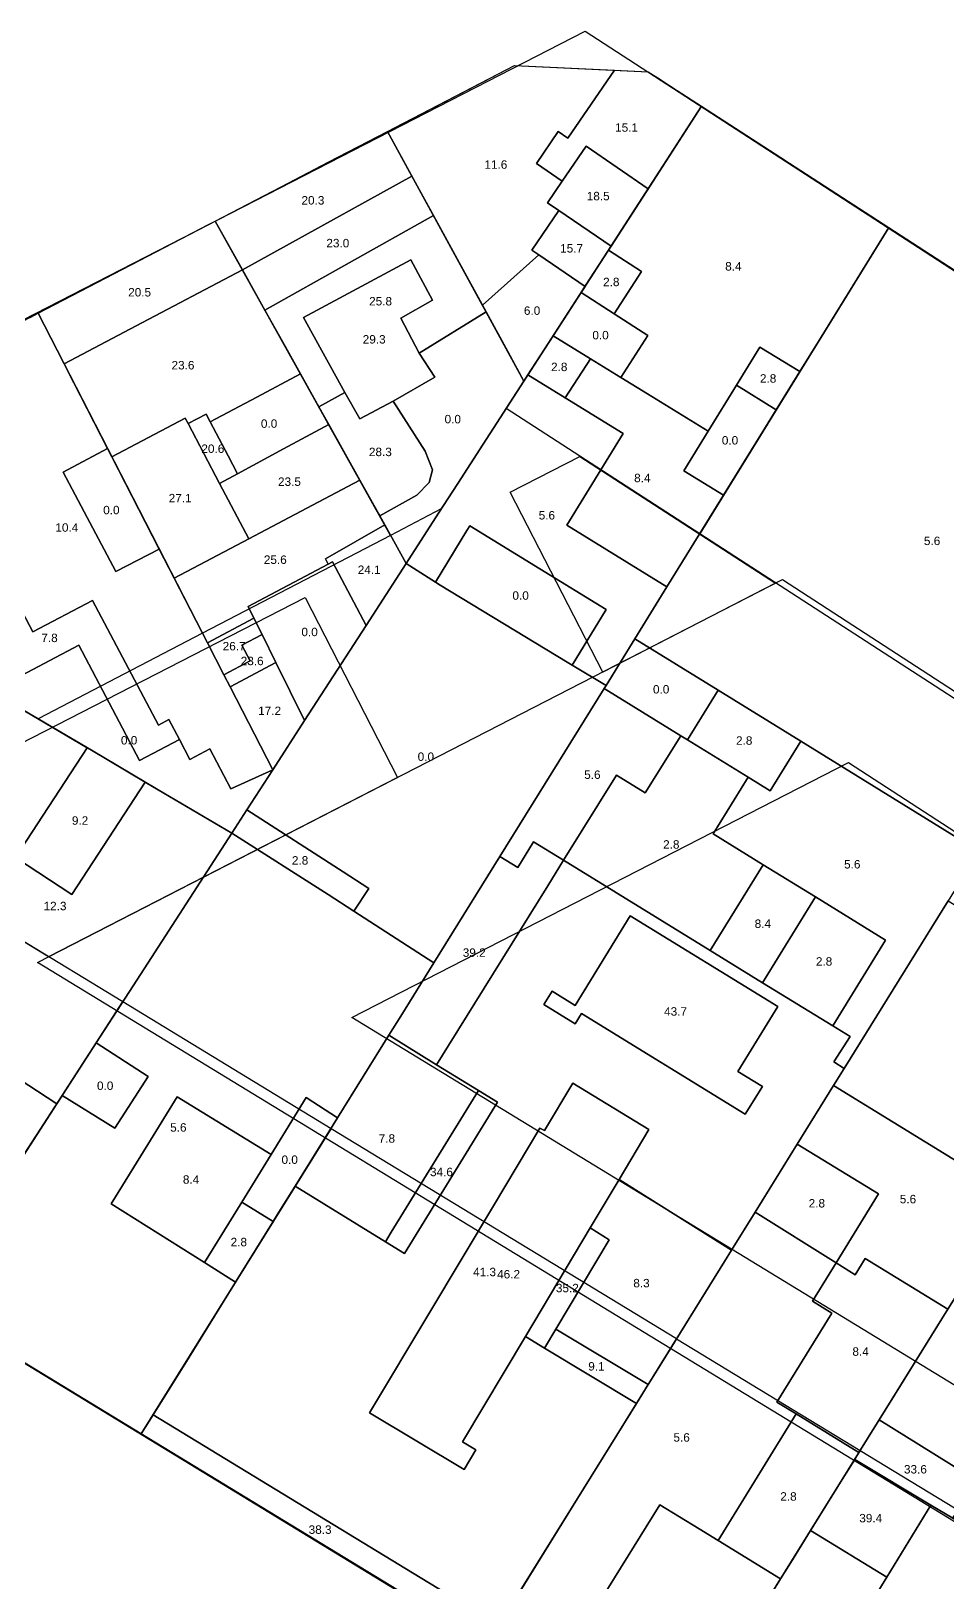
# Model space of a CAD drawing. Header units: metres. Extents: x 6366748 to 6366901, y 6174482 to 6174587.
# Drawn here: x 6366789.6 to 6366830.4, y 6174518 to 6174587 of the extents above; entities that cross this region are included whole.
import ezdxf
from ezdxf.enums import TextEntityAlignment as Align

# ---------------------------------------------------------------- set-up
doc = ezdxf.new("R2010")
doc.units = ezdxf.units.M
doc.header["$MEASUREMENT"] = 0
for name, color, linetype, true_color in [('banda_minima', 1, 'Continuous', 0xe41a1c), ('Irregular', 1, 'Continuous', 0xe41a1c), ('lfi', 141, 'Continuous', 0x3579b1), ('lib', 2, 'Continuous', 0xffd306), ('manzanas', 250, 'Continuous', 0x404040), ('parcelas', 252, 'Continuous', 0x606060), ('tejido', 8, 'Continuous', 0x808080), ('Tronera SI', 141, 'Continuous', 0x3579b1)]:
    doc.layers.add(name, color=color, linetype=linetype, true_color=true_color)
doc.layers.add('ldf', color=7, linetype='Continuous')
doc.styles.add('ArialBold', font='Arial.ttf')

msp = doc.modelspace()

# ---------------------------------------------------------------- linework, layer by layer
at = {"layer": 'banda_minima'}
for points in [[(6366819.405, 6174583.654), (6366811.51, 6174571.428), (6366805.444, 6174582.53), (6366811.096, 6174585.468), (6366817.042, 6174585.184), (6366819.405, 6174583.654)], [(6366810.725, 6174570.213), (6366819.405, 6174583.654), (6366827.741, 6174578.254), (6366819.331, 6174564.638), (6366810.725, 6174570.213)], [(6366797.777, 6174578.542), (6366805.444, 6174582.53), (6366811.51, 6174571.428), (6366807.836, 6174565.739), (6366805.579, 6174564.565), (6366797.777, 6174578.542)], [(6366797.777, 6174578.542), (6366805.579, 6174564.565), (6366797.216, 6174560.213), (6366789.898, 6174574.441), (6366797.777, 6174578.542)], [(6366819.331, 6174564.638), (6366827.741, 6174578.254), (6366842.826, 6174568.482), (6366834.423, 6174554.862), (6366819.331, 6174564.638)], [(6366789.298, 6174556.76), (6366782.213, 6174570.444), (6366789.898, 6174574.441), (6366797.216, 6174560.213), (6366789.898, 6174556.406), (6366789.298, 6174556.76)], [(6366793.671, 6174543.826), (6366784.98, 6174530.385), (6366775.744, 6174536.007), (6366784.497, 6174549.409), (6366793.671, 6174543.826)], [(6366802.93, 6174538.189), (6366794.489, 6174524.596), (6366784.98, 6174530.385), (6366793.671, 6174543.826), (6366802.93, 6174538.189)], [(6366818.301, 6174528.834), (6366809.869, 6174515.236), (6366794.489, 6174524.596), (6366802.93, 6174538.189), (6366818.301, 6174528.834)], [(6366826.469, 6174523.862), (6366818.036, 6174510.264), (6366809.869, 6174515.236), (6366818.301, 6174528.833), (6366826.469, 6174523.862)], [(6366818.036, 6174510.264), (6366826.469, 6174523.862), (6366835.61, 6174518.299), (6366826.196, 6174505.298), (6366818.036, 6174510.264)]]:
    msp.add_lwpolyline(points, close=True, dxfattribs=at)
at = {"layer": 'Irregular'}
msp.add_lwpolyline([(6366801.774, 6174561.802), (6366805.886, 6174553.796), (6366790.359, 6174545.821), (6366781.354, 6174551.314), (6366801.774, 6174561.802)], close=True, dxfattribs=at)
at = {"layer": 'ldf'}
for points in [[(6366811.51, 6174571.428), (6366809.693, 6174568.614), (6366808.568, 6174566.872), (6366807.715, 6174565.552), (6366806.274, 6174563.32)], [(6366806.274, 6174563.32), (6366804.487, 6174560.556), (6366801.757, 6174556.334), (6366800.339, 6174554.141)], [(6366806.274, 6174563.32), (6366807.57, 6174562.489), (6366807.78, 6174562.354), (6366813.439, 6174558.928), (6366813.653, 6174558.798), (6366815.161, 6174557.886)], [(6366815.161, 6174557.886), (6366813.653, 6174558.798), (6366813.439, 6174558.928), (6366807.78, 6174562.354), (6366807.57, 6174562.489), (6366806.274, 6174563.32)], [(6366789.298, 6174556.76), (6366792.276, 6174555.003), (6366795.247, 6174553.25), (6366798.517, 6174551.321)]]:
    msp.add_lwpolyline(points, dxfattribs=at)
at = {"layer": 'lfi'}
msp.add_lwpolyline([(6366789.875, 6174545.572), (6366823.019, 6174562.596), (6366866.297, 6174534.508), (6366848.019, 6174510.106), (6366789.875, 6174545.572)], close=True, dxfattribs=at)
at = {"layer": 'lib'}
msp.add_lwpolyline([(6366803.851, 6174543.113), (6366825.947, 6174554.463), (6366854.799, 6174535.737), (6366842.614, 6174519.469), (6366803.851, 6174543.113)], close=True, dxfattribs=at)
at = {"layer": 'manzanas'}
msp.add_lwpolyline([(6366747.947, 6174552.949), (6366814.235, 6174586.997), (6366900.792, 6174530.82), (6366864.236, 6174482.017), (6366747.947, 6174552.949)], close=True, dxfattribs=at)
at = {"layer": 'parcelas'}
for points in [[(6366814.056, 6174575.371), (6366812.811, 6174573.441), (6366811.686, 6174571.7), (6366811.51, 6174571.428), (6366810.789, 6174572.748), (6366809.829, 6174574.505), (6366809.562, 6174574.993), (6366809.059, 6174575.914), (6366807.489, 6174578.787), (6366806.528, 6174580.546), (6366805.444, 6174582.53), (6366806.154, 6174582.9), (6366807.929, 6174583.822), (6366808.639, 6174584.191), (6366810.414, 6174585.114), (6366811.096, 6174585.468), (6366817.042, 6174585.184), (6366817.462, 6174584.912), (6366818.985, 6174583.926), (6366819.405, 6174583.654), (6366816.96, 6174579.866), (6366815.269, 6174577.249), (6366814.254, 6174575.677), (6366814.056, 6174575.371)], [(6366813.653, 6174558.798), (6366813.439, 6174558.928), (6366807.78, 6174562.354), (6366807.57, 6174562.489), (6366806.274, 6174563.32), (6366807.715, 6174565.552), (6366808.568, 6174566.872), (6366809.693, 6174568.614), (6366811.51, 6174571.428), (6366811.686, 6174571.7), (6366812.811, 6174573.441), (6366814.056, 6174575.371), (6366814.254, 6174575.677), (6366815.269, 6174577.249), (6366816.96, 6174579.866), (6366819.405, 6174583.654), (6366822.931, 6174581.37), (6366824.442, 6174580.391), (6366827.741, 6174578.254), (6366824.76, 6174573.427), (6366823.784, 6174571.848), (6366822.734, 6174570.148), (6366822.259, 6174569.377), (6366820.387, 6174566.347), (6366819.457, 6174564.842), (6366817.872, 6174562.276), (6366816.446, 6174559.966), (6366815.161, 6174557.886), (6366813.653, 6174558.798)], [(6366797.777, 6174578.542), (6366798.043, 6174578.68), (6366799.374, 6174579.372), (6366800.705, 6174580.065), (6366802.834, 6174581.173), (6366805.444, 6174582.53), (6366806.528, 6174580.546), (6366807.489, 6174578.787), (6366809.059, 6174575.914), (6366809.562, 6174574.993), (6366809.829, 6174574.505), (6366810.789, 6174572.748), (6366811.51, 6174571.428), (6366809.693, 6174568.614), (6366808.568, 6174566.872), (6366807.715, 6174565.552), (6366806.274, 6174563.32), (6366805.321, 6174565.028), (6366805.096, 6174565.43), (6366804.21, 6174567.017), (6366802.824, 6174569.5), (6366802.386, 6174570.286), (6366801.573, 6174571.743), (6366800.899, 6174572.948), (6366799.988, 6174574.581), (6366798.987, 6174576.376), (6366797.777, 6174578.542)], [(6366801.573, 6174571.743), (6366802.386, 6174570.286), (6366802.824, 6174569.5), (6366804.21, 6174567.017), (6366805.096, 6174565.43), (6366805.321, 6174565.028), (6366806.274, 6174563.32), (6366804.487, 6174560.556), (6366801.757, 6174556.334), (6366800.339, 6174554.141), (6366798.441, 6174557.832), (6366798.166, 6174558.366), (6366797.434, 6174559.789), (6366795.958, 6174562.658), (6366795.29, 6174563.957), (6366793.181, 6174568.058), (6366792.994, 6174568.422), (6366791.187, 6174571.933), (6366791.057, 6174572.188), (6366789.898, 6174574.441), (6366797.482, 6174578.389), (6366797.777, 6174578.542), (6366798.987, 6174576.376), (6366799.988, 6174574.581), (6366800.899, 6174572.948), (6366801.573, 6174571.743)]]:
    msp.add_lwpolyline(points, close=True, dxfattribs=at)
for points in [[(6366831.747, 6174550.524), (6366827.397, 6174553.208), (6366823.834, 6174555.407), (6366822.47, 6174553.195), (6366821.483, 6174553.804), (6366818.784, 6174555.47), (6366818.484, 6174555.654), (6366815.08, 6174557.756), (6366815.08, 6174557.756), (6366815.161, 6174557.886), (6366816.446, 6174559.966), (6366817.872, 6174562.276), (6366819.457, 6174564.842), (6366820.387, 6174566.347), (6366822.259, 6174569.377), (6366822.734, 6174570.148), (6366823.784, 6174571.848), (6366824.76, 6174573.427), (6366827.741, 6174578.254), (6366842.826, 6174568.482)], [(6366789.543, 6174574.257), (6366789.898, 6174574.441), (6366791.057, 6174572.188), (6366791.187, 6174571.933), (6366792.994, 6174568.422), (6366793.181, 6174568.058), (6366795.29, 6174563.957), (6366795.958, 6174562.658), (6366797.434, 6174559.789), (6366798.166, 6174558.366), (6366798.441, 6174557.832), (6366800.339, 6174554.141), (6366800.339, 6174554.141), (6366799.19, 6174552.361), (6366798.517, 6174551.321), (6366795.247, 6174553.25), (6366792.276, 6174555.003), (6366789.298, 6174556.76)], [(6366788.819, 6174536.323), (6366790.967, 6174539.644), (6366792.485, 6174541.99), (6366794.126, 6174544.529), (6366794.778, 6174545.538), (6366798.517, 6174551.321), (6366799.19, 6174552.361), (6366800.339, 6174554.141), (6366801.757, 6174556.334), (6366804.487, 6174560.556), (6366806.274, 6174563.32), (6366807.57, 6174562.489), (6366807.57, 6174562.489), (6366807.78, 6174562.354), (6366813.439, 6174558.928), (6366813.653, 6174558.798), (6366815.161, 6174557.886), (6366815.08, 6174557.756), (6366810.439, 6174550.282), (6366807.505, 6174545.556), (6366806.028, 6174543.179), (6366805.501, 6174542.329), (6366803.218, 6174538.654), (6366801.332, 6174535.615), (6366800.54, 6174534.341), (6366800.358, 6174534.047), (6366798.686, 6174531.354), (6366796.494, 6174527.825), (6366795.017, 6174525.446), (6366794.489, 6174524.596), (6366784.98, 6174530.385)], [(6366806.194, 6174517.472), (6366802.369, 6174519.8), (6366798.524, 6174522.14), (6366794.693, 6174524.472), (6366794.489, 6174524.596), (6366795.017, 6174525.446), (6366796.494, 6174527.825), (6366798.686, 6174531.354), (6366800.358, 6174534.047), (6366800.54, 6174534.341), (6366801.332, 6174535.615), (6366803.218, 6174538.654), (6366805.501, 6174542.329), (6366806.028, 6174543.179), (6366807.505, 6174545.556), (6366810.439, 6174550.282), (6366815.08, 6174557.756), (6366818.484, 6174555.654), (6366818.784, 6174555.47), (6366821.483, 6174553.804), (6366821.483, 6174553.804), (6366822.47, 6174553.195), (6366823.834, 6174555.407), (6366827.397, 6174553.208), (6366831.747, 6174550.524)], [(6366789.298, 6174556.76), (6366792.276, 6174555.003), (6366792.276, 6174555.003), (6366795.247, 6174553.25), (6366798.517, 6174551.321), (6366794.778, 6174545.538), (6366794.126, 6174544.529), (6366792.485, 6174541.99), (6366790.967, 6174539.644), (6366788.819, 6174536.323)], [(6366810.396, 6174516.086), (6366816.515, 6174525.951), (6366817.041, 6174526.801), (6366817.357, 6174527.311), (6366820.426, 6174532.259), (6366820.741, 6174532.768), (6366821.795, 6174534.467), (6366823.669, 6174537.49), (6366825.283, 6174540.091), (6366825.758, 6174540.856), (6366830.379, 6174548.309)], [(6366830.379, 6174548.309), (6366825.758, 6174540.856), (6366825.283, 6174540.091), (6366823.669, 6174537.49), (6366821.795, 6174534.467), (6366820.741, 6174532.768), (6366820.426, 6174532.259), (6366817.357, 6174527.311), (6366817.041, 6174526.801), (6366816.515, 6174525.951), (6366810.396, 6174516.086)], [(6366835.37, 6174517.968), (6366827.933, 6174507.697), (6366827.441, 6174507.017), (6366826.196, 6174505.298), (6366826.196, 6174505.298), (6366818.036, 6174510.264), (6366819.795, 6174513.101), (6366820.951, 6174514.965), (6366822.925, 6174518.148), (6366823.452, 6174518.997), (6366824.258, 6174520.297), (6366825.665, 6174522.566), (6366826.222, 6174523.464), (6366826.409, 6174523.765), (6366827.998, 6174526.328), (6366830.364, 6174530.144), (6366830.688, 6174530.666)], [(6366830.688, 6174530.666), (6366830.364, 6174530.144), (6366827.998, 6174526.328), (6366826.409, 6174523.765), (6366826.222, 6174523.464), (6366825.665, 6174522.566), (6366824.258, 6174520.297), (6366823.452, 6174518.997), (6366822.925, 6174518.148), (6366820.951, 6174514.965)]]:
    msp.add_lwpolyline(points, dxfattribs=at)
at = {"layer": 'tejido'}
for points in [[(6366812.174, 6174577.039), (6366809.667, 6174574.801), (6366809.562, 6174574.993), (6366809.059, 6174575.914), (6366807.489, 6174578.787), (6366806.528, 6174580.546), (6366805.444, 6174582.53), (6366806.153, 6174582.9), (6366807.929, 6174583.822), (6366808.639, 6174584.191), (6366810.414, 6174585.114), (6366811.096, 6174585.468), (6366815.533, 6174585.256), (6366813.466, 6174582.231), (6366813.036, 6174582.525), (6366812.063, 6174581.102), (6366813.216, 6174580.314), (6366812.564, 6174579.361), (6366813.061, 6174579.021), (6366811.856, 6174577.257), (6366812.174, 6174577.039)], [(6366813.216, 6174580.314), (6366812.063, 6174581.102), (6366813.036, 6174582.525), (6366813.466, 6174582.231), (6366815.533, 6174585.256), (6366817.042, 6174585.184), (6366817.462, 6174584.912), (6366818.985, 6174583.926), (6366819.405, 6174583.654), (6366817.036, 6174579.984), (6366814.278, 6174581.869), (6366813.216, 6174580.314)], [(6366827.741, 6174578.254), (6366824.76, 6174573.427), (6366823.784, 6174571.848), (6366822.009, 6174572.941), (6366820.961, 6174571.238), (6366819.707, 6174569.198), (6366817.006, 6174570.86), (6366815.82, 6174571.59), (6366817.025, 6174573.454), (6366815.523, 6174574.424), (6366816.736, 6174576.301), (6366815.269, 6174577.249), (6366815.387, 6174577.431), (6366816.96, 6174579.866), (6366817.036, 6174579.984), (6366819.405, 6174583.654), (6366822.931, 6174581.37), (6366824.442, 6174580.391), (6366827.741, 6174578.254)], [(6366806.528, 6174580.546), (6366798.987, 6174576.376), (6366797.777, 6174578.542), (6366798.043, 6174578.68), (6366799.374, 6174579.372), (6366800.705, 6174580.065), (6366802.834, 6174581.173), (6366805.444, 6174582.53), (6366806.528, 6174580.546)], [(6366817.036, 6174579.984), (6366816.96, 6174579.866), (6366815.387, 6174577.431), (6366813.061, 6174579.021), (6366812.564, 6174579.361), (6366813.216, 6174580.314), (6366814.278, 6174581.869), (6366817.036, 6174579.984)], [(6366807.489, 6174578.787), (6366799.988, 6174574.581), (6366798.987, 6174576.376), (6366806.528, 6174580.546), (6366807.489, 6174578.787)], [(6366798.987, 6174576.376), (6366794.269, 6174573.884), (6366791.057, 6174572.188), (6366789.898, 6174574.441), (6366797.482, 6174578.389), (6366797.777, 6174578.542), (6366798.987, 6174576.376)], [(6366809.562, 6174574.993), (6366809.667, 6174574.801), (6366809.829, 6174574.505), (6366806.847, 6174572.664), (6366806.036, 6174574.227), (6366807.447, 6174575.027), (6366806.483, 6174576.823), (6366801.711, 6174574.262), (6366803.545, 6174570.918), (6366802.386, 6174570.286), (6366801.573, 6174571.743), (6366800.899, 6174572.948), (6366799.988, 6174574.581), (6366807.489, 6174578.787), (6366809.059, 6174575.914), (6366809.562, 6174574.993)], [(6366814.227, 6174575.636), (6366812.174, 6174577.039), (6366811.856, 6174577.257), (6366813.061, 6174579.021), (6366815.387, 6174577.431), (6366815.269, 6174577.249), (6366814.254, 6174575.677), (6366814.227, 6174575.636)], [(6366842.826, 6174568.482), (6366840.8, 6174565.199), (6366840.053, 6174563.988), (6366837.554, 6174559.938), (6366837.461, 6174559.787), (6366835.875, 6174557.216), (6366834.765, 6174555.415), (6366833.967, 6174554.122), (6366831.747, 6174550.524), (6366827.397, 6174553.208), (6366823.834, 6174555.407), (6366820.148, 6174557.681), (6366816.446, 6174559.966), (6366817.872, 6174562.276), (6366819.457, 6174564.842), (6366820.387, 6174566.347), (6366822.259, 6174569.377), (6366822.734, 6174570.148), (6366823.784, 6174571.848), (6366824.76, 6174573.427), (6366827.741, 6174578.254), (6366842.826, 6174568.482)], [(6366815.523, 6174574.424), (6366814.056, 6174575.371), (6366814.227, 6174575.636), (6366814.254, 6174575.677), (6366815.269, 6174577.249), (6366816.736, 6174576.301), (6366815.523, 6174574.424)], [(6366806.847, 6174572.664), (6366807.544, 6174571.599), (6366805.7, 6174570.533), (6366804.214, 6174569.746), (6366803.545, 6174570.918), (6366801.711, 6174574.262), (6366806.483, 6174576.823), (6366807.447, 6174575.027), (6366806.036, 6174574.227), (6366806.847, 6174572.664)], [(6366809.667, 6174574.801), (6366812.174, 6174577.039), (6366814.227, 6174575.636), (6366814.056, 6174575.371), (6366812.811, 6174573.441), (6366811.686, 6174571.7), (6366811.51, 6174571.428), (6366810.789, 6174572.748), (6366809.829, 6174574.505), (6366809.667, 6174574.801)], [(6366799.631, 6174570.717), (6366797.55, 6174569.619), (6366797.372, 6174569.955), (6366796.575, 6174569.535), (6366796.444, 6174569.782), (6366793.181, 6174568.058), (6366792.994, 6174568.422), (6366791.188, 6174571.933), (6366791.057, 6174572.187), (6366794.269, 6174573.884), (6366798.987, 6174576.376), (6366799.988, 6174574.581), (6366800.899, 6174572.948), (6366801.573, 6174571.743), (6366799.631, 6174570.717)], [(6366815.523, 6174574.424), (6366817.025, 6174573.454), (6366815.82, 6174571.59), (6366814.476, 6174572.417), (6366812.811, 6174573.441), (6366814.056, 6174575.371), (6366815.523, 6174574.424)], [(6366811.51, 6174571.428), (6366809.693, 6174568.614), (6366808.568, 6174566.872), (6366807.715, 6174565.552), (6366806.274, 6174563.32), (6366805.321, 6174565.028), (6366805.096, 6174565.43), (6366806.744, 6174566.356), (6366807.289, 6174566.912), (6366807.449, 6174567.476), (6366807.115, 6174568.312), (6366805.7, 6174570.533), (6366807.544, 6174571.599), (6366806.847, 6174572.664), (6366809.829, 6174574.505), (6366810.789, 6174572.748), (6366811.51, 6174571.428)], [(6366814.476, 6174572.417), (6366813.352, 6174570.676), (6366811.686, 6174571.7), (6366812.811, 6174573.441), (6366814.476, 6174572.417)], [(6366815.82, 6174571.59), (6366817.006, 6174570.86), (6366819.707, 6174569.198), (6366818.621, 6174567.434), (6366820.387, 6174566.347), (6366819.457, 6174564.842), (6366817.872, 6174562.276), (6366813.413, 6174565.018), (6366815.921, 6174569.095), (6366813.352, 6174570.676), (6366814.476, 6174572.417), (6366815.82, 6174571.59)], [(6366823.784, 6174571.848), (6366822.734, 6174570.148), (6366820.961, 6174571.238), (6366822.009, 6174572.941), (6366823.784, 6174571.848)], [(6366800.816, 6174568.414), (6366798.769, 6174567.307), (6366798.349, 6174568.103), (6366797.55, 6174569.619), (6366799.631, 6174570.717), (6366801.573, 6174571.743), (6366802.386, 6174570.286), (6366802.825, 6174569.5), (6366800.816, 6174568.414)], [(6366813.352, 6174570.676), (6366815.921, 6174569.095), (6366813.413, 6174565.018), (6366817.872, 6174562.276), (6366816.446, 6174559.966), (6366815.161, 6174557.886), (6366813.653, 6174558.798), (6366815.167, 6174561.26), (6366812.217, 6174563.075), (6366809.107, 6174564.989), (6366808.976, 6174564.776), (6366807.57, 6174562.489), (6366806.274, 6174563.32), (6366807.715, 6174565.552), (6366808.568, 6174566.872), (6366809.693, 6174568.614), (6366811.51, 6174571.428), (6366811.686, 6174571.7), (6366813.352, 6174570.676)], [(6366805.7, 6174570.533), (6366807.115, 6174568.312), (6366807.449, 6174567.476), (6366807.289, 6174566.912), (6366806.744, 6174566.356), (6366805.096, 6174565.43), (6366805.052, 6174565.51), (6366804.21, 6174567.017), (6366802.824, 6174569.5), (6366802.386, 6174570.286), (6366803.545, 6174570.918), (6366804.214, 6174569.746), (6366805.7, 6174570.533)], [(6366822.734, 6174570.148), (6366822.259, 6174569.377), (6366820.387, 6174566.347), (6366818.621, 6174567.434), (6366819.707, 6174569.198), (6366820.961, 6174571.238), (6366822.734, 6174570.148)], [(6366796.575, 6174569.535), (6366797.976, 6174566.878), (6366799.277, 6174564.412), (6366795.958, 6174562.658), (6366795.29, 6174563.957), (6366793.181, 6174568.058), (6366796.444, 6174569.782), (6366796.575, 6174569.535)], [(6366797.55, 6174569.619), (6366798.349, 6174568.103), (6366798.769, 6174567.307), (6366797.976, 6174566.878), (6366796.575, 6174569.535), (6366797.372, 6174569.955), (6366797.55, 6174569.619)], [(6366802.105, 6174565.906), (6366799.277, 6174564.412), (6366797.976, 6174566.878), (6366798.769, 6174567.307), (6366800.816, 6174568.414), (6366802.825, 6174569.5), (6366804.21, 6174567.017), (6366802.105, 6174565.906)], [(6366793.181, 6174568.058), (6366795.29, 6174563.957), (6366793.356, 6174562.957), (6366791.956, 6174565.611), (6366791.011, 6174567.376), (6366792.994, 6174568.422), (6366793.181, 6174568.058)], [(6366805.096, 6174565.43), (6366805.321, 6174565.028), (6366802.683, 6174563.52), (6366802.808, 6174563.282), (6366799.246, 6174561.401), (6366799.502, 6174560.88), (6366797.434, 6174559.789), (6366795.958, 6174562.658), (6366799.277, 6174564.412), (6366802.105, 6174565.906), (6366804.21, 6174567.017), (6366805.052, 6174565.51), (6366805.096, 6174565.43)], [(6366796.183, 6174555.482), (6366794.414, 6174554.549), (6366791.708, 6174559.681), (6366788.63, 6174558.05), (6366788.03, 6174559.209), (6366787.339, 6174560.543), (6366786.879, 6174561.433), (6366785.35, 6174564.386), (6366786.607, 6174565.05), (6366787.023, 6174565.27), (6366789.669, 6174560.267), (6366792.323, 6174561.666), (6366795.249, 6174556.119), (6366795.717, 6174556.367), (6366796.183, 6174555.482)], [(6366806.274, 6174563.32), (6366804.487, 6174560.556), (6366802.995, 6174563.381), (6366802.808, 6174563.282), (6366802.683, 6174563.52), (6366805.321, 6174565.028), (6366806.274, 6174563.32)], [(6366813.653, 6174558.798), (6366813.439, 6174558.928), (6366807.78, 6174562.354), (6366807.57, 6174562.489), (6366808.976, 6174564.776), (6366809.107, 6174564.989), (6366812.217, 6174563.075), (6366815.167, 6174561.26), (6366813.653, 6174558.798)], [(6366807.57, 6174562.489), (6366807.78, 6174562.354), (6366813.439, 6174558.928), (6366813.653, 6174558.798), (6366815.161, 6174557.886), (6366815.08, 6174557.756), (6366810.439, 6174550.282), (6366807.505, 6174545.556), (6366803.951, 6174547.85), (6366804.606, 6174548.863), (6366803.463, 6174549.601), (6366799.189, 6174552.361), (6366800.339, 6174554.141), (6366801.757, 6174556.334), (6366804.487, 6174560.556), (6366806.274, 6174563.32), (6366807.57, 6174562.489)], [(6366804.487, 6174560.556), (6366801.757, 6174556.334), (6366800.481, 6174558.907), (6366799.862, 6174560.155), (6366799.502, 6174560.88), (6366799.246, 6174561.401), (6366802.808, 6174563.282), (6366802.995, 6174563.381), (6366804.487, 6174560.556)], [(6366799.862, 6174560.155), (6366798.957, 6174559.687), (6366799.331, 6174558.979), (6366798.166, 6174558.366), (6366797.434, 6174559.789), (6366799.502, 6174560.88), (6366799.862, 6174560.155)], [(6366800.481, 6174558.907), (6366798.441, 6174557.832), (6366798.166, 6174558.366), (6366799.331, 6174558.979), (6366798.957, 6174559.687), (6366799.862, 6174560.155), (6366800.481, 6174558.907)], [(6366820.148, 6174557.681), (6366818.784, 6174555.47), (6366818.484, 6174555.654), (6366815.08, 6174557.756), (6366815.161, 6174557.886), (6366816.446, 6174559.966), (6366820.148, 6174557.681)], [(6366796.183, 6174555.482), (6366796.65, 6174554.598), (6366797.535, 6174555.065), (6366798.468, 6174553.296), (6366800.339, 6174554.141), (6366799.189, 6174552.361), (6366798.517, 6174551.321), (6366795.247, 6174553.25), (6366794.67, 6174553.59), (6366792.276, 6174555.003), (6366792.085, 6174555.115), (6366789.298, 6174556.76), (6366788.63, 6174558.05), (6366791.708, 6174559.681), (6366794.414, 6174554.549), (6366796.183, 6174555.482)], [(6366801.757, 6174556.334), (6366800.339, 6174554.141), (6366798.441, 6174557.832), (6366800.481, 6174558.907), (6366801.757, 6174556.334)], [(6366818.484, 6174555.654), (6366816.901, 6174553.106), (6366815.625, 6174553.893), (6366813.274, 6174550.113), (6366811.937, 6174550.935), (6366811.235, 6174549.793), (6366810.439, 6174550.282), (6366815.079, 6174557.756), (6366818.484, 6174555.654)], [(6366823.834, 6174555.407), (6366822.47, 6174553.195), (6366821.483, 6174553.804), (6366818.784, 6174555.47), (6366820.148, 6174557.681), (6366823.834, 6174555.407)], [(6366788.892, 6174550.234), (6366791.401, 6174548.593), (6366794.67, 6174553.59), (6366795.247, 6174553.25), (6366798.517, 6174551.321), (6366794.778, 6174545.538), (6366794.126, 6174544.529), (6366792.485, 6174541.99), (6366790.967, 6174539.644), (6366790.731, 6174539.279), (6366786.505, 6174542.044), (6366789.091, 6174545.997), (6366787.125, 6174547.284), (6366786.028, 6174545.607), (6366783.215, 6174547.447), (6366784.78, 6174549.842), (6366785.009, 6174550.194), (6366786.312, 6174552.187), (6366786.583, 6174552.602), (6366789.298, 6174556.76), (6366792.085, 6174555.115), (6366788.892, 6174550.234)], [(6366791.401, 6174548.593), (6366788.892, 6174550.234), (6366792.085, 6174555.115), (6366792.276, 6174555.003), (6366794.67, 6174553.59), (6366791.401, 6174548.593)], [(6366818.784, 6174555.47), (6366821.483, 6174553.804), (6366819.929, 6174551.286), (6366822.15, 6174549.916), (6366819.796, 6174546.101), (6366813.274, 6174550.113), (6366815.625, 6174553.893), (6366816.901, 6174553.106), (6366818.484, 6174555.654), (6366818.784, 6174555.47)], [(6366831.747, 6174550.524), (6366830.379, 6174548.309), (6366825.758, 6174540.856), (6366825.29, 6174541.146), (6366826.023, 6174542.268), (6366825.245, 6174542.745), (6366827.597, 6174546.554), (6366824.478, 6174548.48), (6366822.15, 6174549.916), (6366819.929, 6174551.286), (6366821.483, 6174553.804), (6366822.47, 6174553.195), (6366823.834, 6174555.407), (6366827.397, 6174553.208), (6366831.747, 6174550.524)], [(6366803.951, 6174547.85), (6366802.808, 6174548.587), (6366798.517, 6174551.321), (6366799.189, 6174552.361), (6366803.463, 6174549.601), (6366804.606, 6174548.863), (6366803.951, 6174547.85)], [(6366813.274, 6174550.113), (6366812.568, 6174548.973), (6366808.156, 6174541.869), (6366807.628, 6174541.02), (6366805.501, 6174542.329), (6366806.028, 6174543.179), (6366807.505, 6174545.556), (6366810.439, 6174550.282), (6366811.235, 6174549.793), (6366811.937, 6174550.935), (6366813.274, 6174550.113)], [(6366813.274, 6174550.113), (6366819.796, 6174546.101), (6366822.124, 6174544.666), (6366825.245, 6174542.745), (6366826.023, 6174542.268), (6366825.29, 6174541.146), (6366825.758, 6174540.856), (6366825.283, 6174540.091), (6366823.669, 6174537.49), (6366821.795, 6174534.468), (6366820.741, 6174532.768), (6366816.588, 6174535.377), (6366815.741, 6174535.909), (6366817.07, 6174538.135), (6366813.68, 6174540.199), (6366812.419, 6174538.087), (6366812.225, 6174538.203), (6366810.151, 6174534.735), (6366807.329, 6174530.014), (6366804.648, 6174525.529), (6366808.849, 6174523.017), (6366809.373, 6174523.894), (6366808.776, 6174524.252), (6366811.574, 6174528.933), (6366812.43, 6174528.416), (6366816.515, 6174525.951), (6366810.396, 6174516.086), (6366807.235, 6174518.01), (6366795.017, 6174525.446), (6366796.494, 6174527.825), (6366798.686, 6174531.354), (6366800.358, 6174534.047), (6366800.54, 6174534.341), (6366801.332, 6174535.616), (6366805.346, 6174533.146), (6366806.198, 6174532.622), (6366810.338, 6174539.352), (6366809.487, 6174539.876), (6366807.628, 6174541.02), (6366808.156, 6174541.869), (6366812.568, 6174548.973), (6366813.274, 6174550.113)], [(6366824.478, 6174548.48), (6366822.124, 6174544.666), (6366819.796, 6174546.101), (6366822.15, 6174549.916), (6366824.478, 6174548.48)], [(6366825.245, 6174542.745), (6366822.124, 6174544.666), (6366824.478, 6174548.48), (6366827.597, 6174546.554), (6366825.245, 6174542.745)], [(6366834.209, 6174545.967), (6366835.234, 6174545.341), (6366835.611, 6174545.11), (6366838.55, 6174543.345), (6366833.428, 6174535.085), (6366825.283, 6174540.091), (6366825.758, 6174540.856), (6366830.379, 6174548.309), (6366832.799, 6174546.83), (6366834.209, 6174545.967)], [(6366789.091, 6174545.997), (6366786.505, 6174542.044), (6366790.731, 6174539.279), (6366788.819, 6174536.324), (6366784.98, 6174530.385), (6366784.125, 6174530.906), (6366781.562, 6174532.466), (6366778.735, 6174534.186), (6366776.599, 6174535.486), (6366775.744, 6174536.007), (6366776.948, 6174537.851), (6366777.25, 6174538.313), (6366777.632, 6174538.898), (6366779.298, 6174541.45), (6366781.756, 6174545.213), (6366781.827, 6174545.321), (6366782.194, 6174545.883), (6366782.631, 6174546.552), (6366783.176, 6174547.387), (6366783.215, 6174547.447), (6366786.028, 6174545.607), (6366787.125, 6174547.284), (6366789.091, 6174545.997)], [(6366816.241, 6174547.642), (6366813.789, 6174543.66), (6366812.766, 6174544.29), (6366812.398, 6174543.692), (6366813.789, 6174542.835), (6366814.075, 6174543.299), (6366821.358, 6174538.815), (6366822.117, 6174540.048), (6366821.028, 6174540.719), (6366822.802, 6174543.602), (6366816.241, 6174547.642)], [(6366816.241, 6174547.642), (6366822.802, 6174543.602), (6366821.028, 6174540.719), (6366822.117, 6174540.048), (6366821.358, 6174538.815), (6366814.075, 6174543.299), (6366813.789, 6174542.835), (6366812.398, 6174543.692), (6366812.766, 6174544.29), (6366813.789, 6174543.66), (6366816.241, 6174547.642)], [(6366790.967, 6174539.644), (6366792.485, 6174541.99), (6366794.794, 6174540.498), (6366793.306, 6174538.196), (6366790.967, 6174539.644)], [(6366805.609, 6174533.573), (6366805.346, 6174533.146), (6366801.332, 6174535.616), (6366803.218, 6174538.654), (6366805.501, 6174542.329), (6366807.628, 6174541.02), (6366809.487, 6174539.876), (6366805.609, 6174533.573)], [(6366813.68, 6174540.199), (6366817.07, 6174538.135), (6366815.741, 6174535.909), (6366814.459, 6174533.762), (6366811.574, 6174528.933), (6366808.776, 6174524.252), (6366809.373, 6174523.894), (6366808.849, 6174523.017), (6366804.648, 6174525.529), (6366807.329, 6174530.014), (6366810.151, 6174534.735), (6366812.225, 6174538.203), (6366812.419, 6174538.087), (6366813.68, 6174540.199)], [(6366805.346, 6174533.146), (6366805.609, 6174533.573), (6366809.487, 6174539.876), (6366810.338, 6174539.352), (6366806.198, 6174532.622), (6366805.346, 6174533.146)], [(6366833.428, 6174535.085), (6366833.079, 6174534.522), (6366830.688, 6174530.666), (6366830.364, 6174530.144), (6366826.694, 6174532.406), (6366826.247, 6174531.678), (6366825.401, 6174532.209), (6366827.28, 6174535.269), (6366823.669, 6174537.49), (6366825.283, 6174540.091), (6366833.428, 6174535.085)], [(6366800.262, 6174537.024), (6366798.958, 6174534.905), (6366797.305, 6174532.219), (6366793.152, 6174534.824), (6366794.783, 6174537.475), (6366796.086, 6174539.594), (6366800.262, 6174537.024)], [(6366803.218, 6174538.654), (6366801.332, 6174535.615), (6366800.54, 6174534.341), (6366800.358, 6174534.047), (6366798.958, 6174534.905), (6366800.262, 6174537.024), (6366801.821, 6174539.559), (6366803.218, 6174538.654)], [(6366825.401, 6174532.209), (6366821.795, 6174534.467), (6366823.669, 6174537.49), (6366827.28, 6174535.269), (6366825.401, 6174532.209)], [(6366817.357, 6174527.311), (6366817.041, 6174526.801), (6366812.933, 6174529.257), (6366815.306, 6174533.23), (6366814.459, 6174533.762), (6366815.741, 6174535.909), (6366816.588, 6174535.377), (6366820.741, 6174532.768), (6366820.425, 6174532.259), (6366817.357, 6174527.311)], [(6366800.358, 6174534.047), (6366798.686, 6174531.354), (6366797.305, 6174532.219), (6366798.958, 6174534.905), (6366800.358, 6174534.047)], [(6366825.401, 6174532.209), (6366824.353, 6174530.505), (6366825.2, 6174529.974), (6366822.762, 6174526.008), (6366823.614, 6174525.484), (6366820.152, 6174519.852), (6366819.3, 6174520.376), (6366817.557, 6174521.448), (6366812.654, 6174513.54), (6366810.261, 6174514.996), (6366809.869, 6174515.236), (6366810.396, 6174516.086), (6366816.515, 6174525.951), (6366817.041, 6174526.801), (6366817.357, 6174527.311), (6366820.425, 6174532.259), (6366820.741, 6174532.768), (6366821.795, 6174534.467), (6366825.401, 6174532.209)], [(6366835.056, 6174518.157), (6366835.686, 6174519.174), (6366833.048, 6174520.81), (6366832.394, 6174519.756), (6366830.583, 6174520.844), (6366831.633, 6174522.537), (6366827.31, 6174525.219), (6366830.364, 6174530.144), (6366830.688, 6174530.666), (6366833.079, 6174534.522), (6366842.97, 6174528.463), (6366838.406, 6174522.159), (6366837.591, 6174521.034), (6366837.048, 6174520.285), (6366835.699, 6174518.422), (6366835.37, 6174517.968), (6366835.056, 6174518.157)], [(6366815.306, 6174533.23), (6366812.932, 6174529.258), (6366812.429, 6174528.416), (6366811.574, 6174528.933), (6366814.459, 6174533.762), (6366815.306, 6174533.23)], [(6366830.364, 6174530.144), (6366827.31, 6174525.219), (6366826.408, 6174523.765), (6366823.614, 6174525.484), (6366822.762, 6174526.008), (6366825.2, 6174529.974), (6366824.353, 6174530.505), (6366825.401, 6174532.209), (6366826.247, 6174531.678), (6366826.694, 6174532.406), (6366830.364, 6174530.144)], [(6366817.041, 6174526.801), (6366816.515, 6174525.951), (6366812.429, 6174528.416), (6366812.932, 6174529.258), (6366817.041, 6174526.801)], [(6366810.396, 6174516.086), (6366809.869, 6174515.236), (6366806.708, 6174517.159), (6366806.194, 6174517.472), (6366802.369, 6174519.8), (6366798.524, 6174522.14), (6366794.693, 6174524.472), (6366794.489, 6174524.596), (6366795.017, 6174525.446), (6366807.235, 6174518.01), (6366810.396, 6174516.086)], [(6366826.408, 6174523.765), (6366826.222, 6174523.464), (6366825.665, 6174522.566), (6366824.258, 6174520.297), (6366823.452, 6174518.997), (6366822.925, 6174518.148), (6366820.152, 6174519.852), (6366823.614, 6174525.484), (6366826.408, 6174523.765)], [(6366830.583, 6174520.844), (6366829.615, 6174521.426), (6366826.222, 6174523.464), (6366826.408, 6174523.765), (6366827.31, 6174525.218), (6366831.633, 6174522.537), (6366830.583, 6174520.844)], [(6366829.615, 6174521.426), (6366827.65, 6174518.226), (6366824.258, 6174520.297), (6366825.665, 6174522.566), (6366826.222, 6174523.464), (6366829.615, 6174521.426)], [(6366820.152, 6174519.852), (6366822.925, 6174518.148), (6366820.951, 6174514.965), (6366819.795, 6174513.101), (6366818.036, 6174510.264), (6366817.097, 6174510.837), (6366814.433, 6174512.458), (6366812.654, 6174513.54), (6366817.557, 6174521.448), (6366819.3, 6174520.376), (6366820.152, 6174519.852)], [(6366824.324, 6174509.873), (6366823.009, 6174510.666), (6366823.218, 6174511.007), (6366827.65, 6174518.226), (6366829.615, 6174521.426), (6366830.583, 6174520.844), (6366832.394, 6174519.756), (6366835.056, 6174518.157), (6366835.37, 6174517.968), (6366827.933, 6174507.697), (6366824.324, 6174509.873)], [(6366827.65, 6174518.226), (6366823.218, 6174511.007), (6366819.795, 6174513.101), (6366820.951, 6174514.965), (6366822.925, 6174518.148), (6366823.452, 6174518.997), (6366824.258, 6174520.297), (6366827.65, 6174518.226)]]:
    msp.add_lwpolyline(points, close=True, dxfattribs=at)
for points in [[(6366789.543, 6174574.257), (6366789.898, 6174574.441), (6366791.057, 6174572.187), (6366791.188, 6174571.933), (6366791.188, 6174571.933), (6366792.994, 6174568.422), (6366791.011, 6174567.376), (6366791.956, 6174565.611), (6366793.356, 6174562.957), (6366795.29, 6174563.957), (6366795.958, 6174562.658), (6366797.434, 6174559.789), (6366798.166, 6174558.366), (6366798.441, 6174557.832), (6366800.339, 6174554.141), (6366798.468, 6174553.296), (6366797.535, 6174555.065), (6366796.65, 6174554.598), (6366796.183, 6174555.482), (6366795.717, 6174556.367), (6366795.249, 6174556.119), (6366792.324, 6174561.667), (6366789.669, 6174560.267), (6366787.023, 6174565.27)], [(6366788.819, 6174536.324), (6366790.731, 6174539.279), (6366790.967, 6174539.644), (6366793.306, 6174538.196), (6366794.794, 6174540.498), (6366792.485, 6174541.99), (6366794.126, 6174544.529), (6366794.778, 6174545.538), (6366798.517, 6174551.321), (6366802.808, 6174548.587), (6366803.951, 6174547.85), (6366803.951, 6174547.85), (6366807.505, 6174545.556), (6366806.028, 6174543.179), (6366805.501, 6174542.329), (6366803.218, 6174538.654), (6366801.821, 6174539.559), (6366800.262, 6174537.024), (6366796.086, 6174539.594), (6366794.783, 6174537.475), (6366793.152, 6174534.824), (6366797.305, 6174532.219), (6366798.686, 6174531.354), (6366796.494, 6174527.825), (6366795.017, 6174525.446), (6366794.489, 6174524.596), (6366784.98, 6174530.385)]]:
    msp.add_lwpolyline(points, dxfattribs=at)
at = {"layer": 'Tronera SI'}
msp.add_lwpolyline([(6366815.013, 6174558.484), (6366810.901, 6174566.49), (6366813.994, 6174568.078), (6366822.696, 6174562.431), (6366815.013, 6174558.484)], close=True, dxfattribs=at)

# ---------------------------------------------------------------- texts
at = {"layer": 'tejido', "color": 8, "style": 'ArialBold'}
for s, p in [('15.1', (6366816.076, 6174582.706)), ('11.6', (6366810.262, 6174581.058)), ('20.3', (6366802.125, 6174579.467)), ('18.5', (6366814.813, 6174579.656)), ('23.0', (6366803.232, 6174577.564)), ('15.7', (6366813.631, 6174577.333)), ('8.4', (6366820.827, 6174576.531)), ('2.8', (6366815.396, 6174575.836)), ('20.5', (6366794.416, 6174575.377)), ('25.8', (6366805.134, 6174574.978)), ('6.0', (6366811.873, 6174574.561)), ('29.3', (6366804.85, 6174573.284)), ('0.0', (6366814.919, 6174573.469)), ('23.6', (6366796.344, 6174572.133)), ('2.8', (6366813.081, 6174572.058)), ('2.8', (6366822.372, 6174571.544)), ('0.0', (6366800.175, 6174569.536)), ('0.0', (6366808.345, 6174569.735)), ('0.0', (6366820.677, 6174568.793)), ('20.6', (6366797.673, 6174568.419)), ('28.3', (6366805.124, 6174568.276)), ('23.5', (6366801.081, 6174566.954)), ('8.4', (6366816.777, 6174567.117)), ('27.1', (6366796.219, 6174566.22)), ('0.0', (6366793.16, 6174565.69)), ('5.6', (6366812.53, 6174565.458)), ('10.4', (6366791.178, 6174564.914)), ('5.6', (6366829.666, 6174564.32)), ('25.6', (6366800.451, 6174563.484)), ('24.1', (6366804.628, 6174563.035)), ('0.0', (6366811.364, 6174561.888)), ('7.8', (6366790.408, 6174560.005)), ('0.0', (6366801.977, 6174560.268)), ('26.7', (6366798.62, 6174559.636)), ('23.6', (6366799.422, 6174558.978)), ('0.0', (6366817.614, 6174557.718)), ('17.2', (6366800.199, 6174556.759)), ('0.0', (6366793.949, 6174555.451)), ('2.8', (6366821.309, 6174555.438)), ('0.0', (6366807.148, 6174554.722)), ('5.6', (6366814.555, 6174553.919)), ('9.2', (6366791.767, 6174551.88)), ('2.8', (6366818.065, 6174550.817)), ('2.8', (6366801.553, 6174550.108)), ('5.6', (6366826.115, 6174549.935)), ('12.3', (6366790.653, 6174548.078)), ('8.4', (6366822.137, 6174547.291)), ('39.2', (6366809.299, 6174546.006)), ('2.8', (6366824.861, 6174545.612)), ('43.7', (6366818.255, 6174543.389)), ('0.0', (6366792.884, 6174540.084)), ('5.6', (6366796.139, 6174538.229)), ('7.8', (6366805.414, 6174537.738)), ('0.0', (6366801.091, 6174536.797)), ('34.6', (6366807.842, 6174536.249)), ('8.4', (6366796.704, 6174535.914)), ('2.8', (6366824.539, 6174534.856)), ('5.6', (6366828.592, 6174535.042)), ('2.8', (6366798.828, 6174533.132)), ('41.3', (6366809.759, 6174531.8)), ('46.2', (6366810.827, 6174531.7)), ('35.2', (6366813.442, 6174531.085)), ('8.3', (6366816.739, 6174531.305)), ('8.4', (6366826.486, 6174528.26)), ('9.1', (6366814.736, 6174527.603)), ('5.6', (6366818.525, 6174524.441)), ('33.6', (6366828.924, 6174523.024)), ('2.8', (6366823.277, 6174521.816)), ('38.3', (6366802.444, 6174520.34)), ('39.4', (6366826.937, 6174520.851))]:
    msp.add_text(s, height=0.375, dxfattribs=at).set_placement(p, align=Align.MIDDLE_CENTER)

doc.saveas('drawing.dxf')
